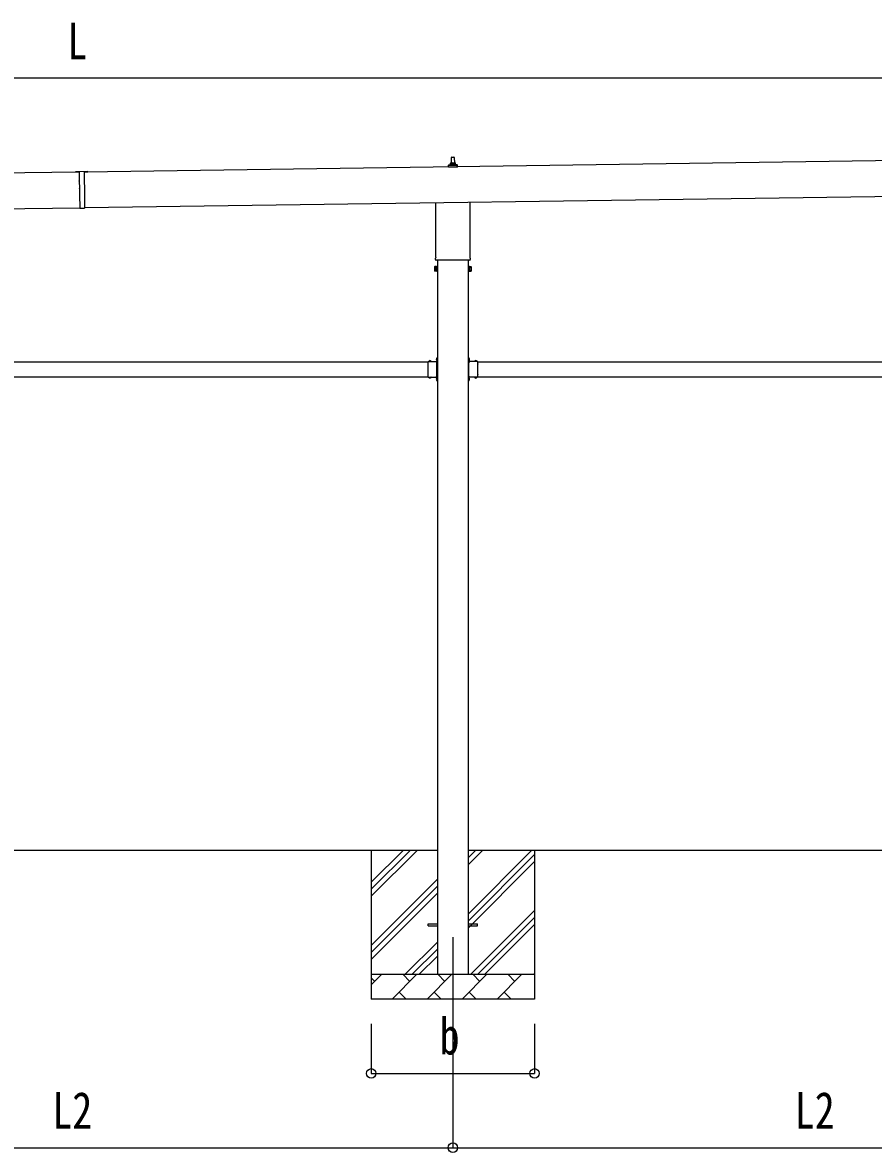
# Model space of a CAD drawing. Units: millimetres, scale not verified. Extents: x -18922 to 18922, y -13365 to 13365.
# Drawn here: x -1590 to 1848, y -7078 to -2516 of the extents above; entities that cross this region are included whole.
import ezdxf
from ezdxf.enums import TextEntityAlignment as Align

# ---------------------------------------------------------------- set-up
doc = ezdxf.new("R2010")
doc.units = ezdxf.units.MM
doc.header["$LTSCALE"] = 50
for name, color, linetype in [('0-4_YKK_12', 2, 'Continuous'), ('0-5_YKK_13', 4, 'Continuous'), ('0-6_YKK_A1', 4, 'Continuous'), ('0-7_YKK_D', 6, 'Continuous')]:
    doc.layers.add(name, color=color, linetype=linetype)
doc.styles.add('ＭＳ ゴシック', font='')
doc.styles.get('ＭＳ ゴシック').set_extended_font_data('MS Gothic')

msp = doc.modelspace()

# ---------------------------------------------------------------- linework, layer by layer
at = {"layer": '0-4_YKK_12'}
msp.add_line((148.69, -6209.12), (148.69, -6709.12), dxfattribs=at)
at = {"layer": '0-5_YKK_13'}
for p, q in [((130.44, -3099.65), (130.44, -3091.94)), ((166.94, -3099.65), (130.44, -3099.65)), ((130.82, -3091.15), (166.56, -3091.15)), ((131.2, -3090.96), (137.93, -3089.33)), ((138.31, -3089.15), (159.07, -3089.15)), ((138.69, -3088.36), (138.69, -3084.15)), ((139.69, -3084.15), (157.69, -3084.15)), ((142.69, -3084.15), (143.42, -3060.62)), ((144.42, -3059.65), (152.96, -3059.65)), ((153.96, -3060.62), (154.69, -3084.15)), ((158.69, -3088.36), (158.69, -3084.15)), ((166.18, -3090.96), (159.45, -3089.33)), ((166.94, -3099.65), (166.94, -3091.94)), ((-1326.38, -3117.59), (-1376.37, -3118.31)), ((-1376.37, -3118.31), (-1376.37, -3118.81)), ((-1376.37, -3118.81), (-1361.37, -3118.59)), ((-1361.38, -3118.09), (-1361.2, -3130.49)), ((-1361.19, -3131.29), (-1360.84, -3155.49)), ((-1341.38, -3117.81), (-1341.2, -3130.2)), ((-1341.37, -3118.31), (-1326.37, -3118.09)), ((-1341.19, -3131), (-1340.84, -3155.2)), ((-1326.38, -3117.59), (-1326.37, -3118.09)), ((-1360.83, -3156.29), (-1360.43, -3184.48)), ((-1360.42, -3185.28), (-1360.07, -3209.48)), ((-1340.83, -3156), (-1340.43, -3184.2)), ((-1340.42, -3185), (-1340.07, -3209.2)), ((-1360.06, -3210.28), (-1359.27, -3265.37)), ((-1340.06, -3210), (-1339.27, -3265.08)), ((-1359.27, -3265.37), (-1339.27, -3265.09)), ((80.39, -3463.64), (80.39, -3242.99)), ((216.99, -3241.03), (216.99, -3463.64)), ((78.69, -3472.41), (78.69, -3466.91)), ((218.69, -3466.91), (218.69, -3472.41)), ((74.69, -3501.91), (75.45, -3500.6)), ((74.69, -3501.91), (74.69, -3518.91)), ((81.69, -3505.5), (75.45, -3505.5)), ((216.63, -3475.91), (80.75, -3475.91)), ((215.69, -3505.5), (221.93, -3505.5)), ((222.69, -3501.91), (221.93, -3500.6)), ((222.69, -3501.91), (222.69, -3518.91)), ((74.69, -3518.91), (75.45, -3520.22)), ((81.69, -3515.32), (75.45, -3515.32)), ((81.69, -3520.22), (75.45, -3520.22)), ((84.19, -3519.61), (81.69, -3519.61)), ((213.19, -3519.61), (215.69, -3519.61)), ((215.69, -3515.32), (221.93, -3515.32)), ((215.69, -3520.22), (221.93, -3520.22)), ((222.69, -3518.91), (221.93, -3520.22)), ((80.49, -3876.12), (86.19, -3876.12)), ((84.59, -3875), (81.93, -3873.67)), ((84.59, -3877.25), (81.93, -3878.57)), ((83.73, -3871.39), (83.89, -3871.39)), ((84.59, -3868.62), (86.19, -3868.62)), ((84.59, -3885.58), (84.59, -3868.62)), ((84.59, -3872.09), (84.59, -3880.16)), ((86.19, -3873.12), (84.59, -3873.12)), ((84.59, -3874.12), (86.19, -3874.12)), ((212.79, -3868.62), (211.19, -3868.62)), ((211.19, -3873.12), (212.79, -3873.12)), ((212.79, -3874.12), (211.19, -3874.12)), ((216.89, -3876.12), (211.19, -3876.12)), ((212.79, -3885.58), (212.79, -3868.62)), ((212.79, -3872.09), (212.79, -3880.16)), ((212.79, -3875), (215.45, -3873.67)), ((212.79, -3877.25), (215.45, -3878.57)), ((213.65, -3871.39), (213.49, -3871.39)), ((48.19, -3894.41), (48.19, -3884.02)), ((48.19, -3884.02), (84.59, -3884.02)), ((48.19, -3936.41), (48.19, -3895.84)), ((51.46, -3883.16), (51.46, -3883.32)), ((52.16, -3884.02), (60.23, -3884.02)), ((55.06, -3884.02), (53.74, -3881.37)), ((57.32, -3884.02), (58.64, -3881.37)), ((60.93, -3883.16), (60.93, -3883.32)), ((84.19, -3885.62), (81.19, -3885.62)), ((83.73, -3880.86), (83.89, -3880.86)), ((84.19, -3894.41), (84.19, -3887.62)), ((84.19, -3936.41), (84.19, -3895.84)), ((84.59, -3878.12), (86.19, -3878.12)), ((86.19, -3879.12), (84.59, -3879.12)), ((212.79, -3878.12), (211.19, -3878.12)), ((211.19, -3879.12), (212.79, -3879.12)), ((249.19, -3884.02), (212.79, -3884.02)), ((213.19, -3885.62), (216.19, -3885.62)), ((213.19, -3894.41), (213.19, -3887.62)), ((213.19, -3936.41), (213.19, -3895.84)), ((213.65, -3880.86), (213.49, -3880.86)), ((236.46, -3883.16), (236.46, -3883.32)), ((245.23, -3884.02), (237.16, -3884.02)), ((240.06, -3884.02), (238.74, -3881.37)), ((242.32, -3884.02), (243.64, -3881.37)), ((245.93, -3883.16), (245.93, -3883.32)), ((249.19, -3894.41), (249.19, -3884.02)), ((249.19, -3936.41), (249.19, -3895.84)), ((48.19, -3948.22), (48.19, -3937.84)), ((48.19, -3948.22), (84.59, -3948.22)), ((51.46, -3949.09), (51.46, -3948.92)), ((52.16, -3948.22), (60.23, -3948.22)), ((55.06, -3948.22), (53.74, -3950.88)), ((57.32, -3948.22), (58.64, -3950.88)), ((60.93, -3949.09), (60.93, -3948.92)), ((81.19, -3946.62), (84.19, -3946.62)), ((84.59, -3955), (81.93, -3953.67)), ((84.59, -3957.25), (81.93, -3958.57)), ((83.73, -3951.39), (83.89, -3951.39)), ((83.73, -3960.86), (83.89, -3960.86)), ((84.19, -3944.62), (84.19, -3937.84)), ((84.59, -3963.62), (84.59, -3946.66)), ((84.59, -3952.09), (84.59, -3960.16)), ((84.59, -3954.12), (86.19, -3954.12)), ((84.59, -3958.12), (86.19, -3958.12)), ((84.59, -3963.62), (86.19, -3963.62)), ((212.79, -3954.12), (211.19, -3954.12)), ((212.79, -3958.12), (211.19, -3958.12)), ((212.79, -3963.62), (211.19, -3963.62)), ((212.79, -3963.62), (212.79, -3946.66)), ((249.19, -3948.22), (212.79, -3948.22)), ((212.79, -3952.09), (212.79, -3960.16)), ((212.79, -3955), (215.45, -3953.67)), ((212.79, -3957.25), (215.45, -3958.57)), ((213.19, -3944.62), (213.19, -3937.84)), ((216.19, -3946.62), (213.19, -3946.62)), ((213.65, -3951.39), (213.49, -3951.39)), ((213.65, -3960.86), (213.49, -3960.86)), ((236.46, -3949.09), (236.46, -3948.92)), ((245.23, -3948.22), (237.16, -3948.22)), ((240.06, -3948.22), (238.74, -3950.88)), ((242.32, -3948.22), (243.64, -3950.88)), ((245.93, -3949.09), (245.93, -3948.92)), ((249.19, -3948.22), (249.19, -3937.84)), ((48.69, -6154.62), (86.19, -6154.62)), ((48.69, -6163.62), (48.69, -6154.62)), ((211.19, -6154.62), (248.69, -6154.62)), ((248.69, -6163.62), (248.69, -6154.62)), ((48.69, -6163.62), (86.19, -6163.62)), ((211.19, -6163.62), (248.69, -6163.62))]:
    msp.add_line(p, q, dxfattribs=at)
for points in [[(81.69, -3520.22), (81.69, -3500.6), (75.45, -3500.6)], [(81.69, -3519.61), (81.69, -3501.21), (84.19, -3501.21)], [(215.69, -3519.61), (215.69, -3501.21), (213.19, -3501.21)], [(215.69, -3520.22), (215.69, -3500.6), (221.93, -3500.6)], [(86.19, -3883.62), (86.19, -3877.62), (86.19, -3874.62), (86.19, -3868.62)], [(211.19, -3883.62), (211.19, -3877.62), (211.19, -3874.62), (211.19, -3868.62)], [(84.19, -3887.62), (81.19, -3887.62), (81.19, -3884.02)], [(213.19, -3887.62), (216.19, -3887.62), (216.19, -3884.02)], [(84.19, -3944.62), (81.19, -3944.62), (81.19, -3948.22)], [(86.19, -3963.62), (86.19, -3957.62), (86.19, -3954.62), (86.19, -3948.62)], [(211.19, -3963.62), (211.19, -3957.62), (211.19, -3954.62), (211.19, -3948.62)], [(213.19, -3944.62), (216.19, -3944.62), (216.19, -3948.22)]]:
    msp.add_lwpolyline(points, dxfattribs=at)
for points in [[(84.19, -3520.91), (84.19, -3499.91), (86.19, -3499.91), (86.19, -3520.91)], [(213.19, -3520.91), (213.19, -3499.91), (211.19, -3499.91), (211.19, -3520.91)]]:
    msp.add_lwpolyline(points, close=True, dxfattribs=at)
for centre, radius, start, end in [((131.44, -3091.94), 1, 103.62699, 180), ((137.69, -3088.36), 1, 283.62699, 0), ((142.78, -3084.78), 4.13, 90, 171.17633), ((139.69, -3085.15), 1, 90, 180), ((144.42, -3060.65), 1, 90, 178.60509), ((152.02, -3084.15), 4.83, 133.60282, 180), ((145.36, -3084.15), 4.83, 0, 46.39718), ((152.96, -3060.65), 1, 1.39491, 90), ((154.6, -3084.78), 4.13, 8.82367, 90), ((157.69, -3085.15), 1, 0, 90), ((159.69, -3088.36), 1, 180, 256.37301), ((165.94, -3091.94), 1, 0, 76.37301), ((-1361.49, -3130.89), 0.5, 307.68835, 53.94855), ((-1340.89, -3130.6), 0.5, 127.68835, 233.94855), ((-1361.14, -3155.89), 0.5, 307.68835, 53.94855), ((-1360.72, -3184.89), 0.5, 307.68835, 53.94855), ((-1340.54, -3155.6), 0.5, 127.68835, 233.94855), ((-1340.12, -3184.59), 0.5, 127.68835, 233.94855), ((-1360.36, -3209.89), 0.5, 307.68835, 53.94855), ((-1339.77, -3209.59), 0.5, 127.68835, 233.94855), ((82.69, -3466.91), 4, 125.09963, 180), ((214.69, -3466.91), 4, 0, 54.90037), ((90.93, -3510.41), 16.24, 162.41205, 197.58795), ((79.04, -3503.05), 4.34, 145.61575, 214.38425), ((82.69, -3472.41), 4, 180, 194.47751), ((82.69, -3472.41), 4, 194.47751, 241.04498), ((214.69, -3472.41), 4, 298.95502, 345.52249), ((214.69, -3472.41), 4, 345.52249, 0), ((206.45, -3510.41), 16.24, 342.41205, 17.58795), ((218.35, -3503.05), 4.34, 325.61575, 34.38425), ((79.04, -3517.77), 4.34, 145.61575, 214.38425), ((218.35, -3517.77), 4.34, 325.61575, 34.38425), ((88.49, -3876.12), 7, 140.87645, 180), ((88.49, -3876.12), 7, 180, 219.12355), ((83.73, -3872.25), 0.862, 90, 140.87645), ((83.89, -3872.09), 0.7, 0, 90), ((213.49, -3872.09), 0.7, 90, 180), ((213.65, -3872.25), 0.862, 39.12355, 90), ((208.89, -3876.12), 7, 0, 39.12355), ((208.89, -3876.12), 7, 320.87645, 0), ((47.49, -3895.12), 1, 314.427, 45.573), ((52.32, -3883.16), 0.862, 129.12355, 180), ((52.16, -3883.32), 0.7, 180, 270), ((56.19, -3887.92), 7, 90, 129.12355), ((56.19, -3887.92), 7, 50.87645, 90), ((60.23, -3883.32), 0.7, 270, 0), ((60.06, -3883.16), 0.862, 0, 50.87645), ((83.73, -3880), 0.862, 219.12355, 270), ((83.89, -3880.16), 0.7, 270, 0), ((84.89, -3895.12), 1, 134.427, 225.573), ((84.19, -3883.62), 2, 270, 0), ((213.19, -3883.62), 2, 180, 270), ((213.49, -3880.16), 0.7, 180, 270), ((212.49, -3895.12), 1, 314.427, 45.573), ((213.65, -3880), 0.862, 270, 320.87645), ((237.32, -3883.16), 0.862, 129.12355, 180), ((237.16, -3883.32), 0.7, 180, 270), ((241.19, -3887.92), 7, 90, 129.12355), ((241.19, -3887.92), 7, 50.87645, 90), ((245.23, -3883.32), 0.7, 270, 0), ((245.06, -3883.16), 0.862, 0, 50.87645), ((249.89, -3895.12), 1, 134.427, 225.573), ((47.49, -3937.12), 1, 314.427, 45.573), ((52.16, -3948.92), 0.7, 90, 180), ((52.32, -3949.09), 0.862, 180, 230.87645), ((56.19, -3944.32), 7, 230.87645, 270), ((56.19, -3944.32), 7, 270, 309.12355), ((60.23, -3948.92), 0.7, 0, 90), ((60.06, -3949.09), 0.862, 309.12355, 0), ((88.49, -3956.12), 7, 140.87645, 180), ((88.49, -3956.12), 7, 180, 219.12355), ((83.73, -3952.25), 0.862, 90, 140.87645), ((83.73, -3960), 0.862, 219.12355, 270), ((84.89, -3937.12), 1, 134.427, 225.573), ((83.89, -3952.09), 0.7, 0, 90), ((83.89, -3960.16), 0.7, 270, 0), ((84.19, -3948.62), 2, 0, 90), ((213.19, -3948.62), 2, 90, 180), ((213.49, -3952.09), 0.7, 90, 180), ((213.49, -3960.16), 0.7, 180, 270), ((212.49, -3937.12), 1, 314.427, 45.573), ((213.65, -3952.25), 0.862, 39.12355, 90), ((213.65, -3960), 0.862, 270, 320.87645), ((208.89, -3956.12), 7, 0, 39.12355), ((208.89, -3956.12), 7, 320.87645, 0), ((237.16, -3948.92), 0.7, 90, 180), ((237.32, -3949.09), 0.862, 180, 230.87645), ((241.19, -3944.32), 7, 230.87645, 270), ((241.19, -3944.32), 7, 270, 309.12355), ((245.23, -3948.92), 0.7, 0, 90), ((245.06, -3949.09), 0.862, 309.12355, 0), ((249.89, -3937.12), 1, 134.427, 225.573)]:
    msp.add_arc(centre, radius, start, end, dxfattribs=at)
at = {"layer": '0-6_YKK_A1'}
for p, q in [((-1341.37, -3118.28), (4035.55, -3041.5)), ((-6748.41, -3195.49), (-1361.37, -3118.57)), ((-1339.3, -3263.27), (4037.62, -3186.45)), ((-6746.34, -3340.51), (-1359.3, -3263.55)), ((86.19, -3475.91), (86.19, -6359.12)), ((211.19, -6359.12), (211.19, -3475.91)), ((-2750.81, -3886.12), (48.19, -3886.12)), ((249.19, -3886.12), (3048.19, -3886.12)), ((-2750.81, -3946.12), (48.19, -3946.12)), ((81.19, -3946.12), (85.69, -3946.12)), ((216.19, -3946.12), (211.69, -3946.12)), ((249.19, -3946.12), (3048.19, -3946.12)), ((86.19, -5859.12), (-2788.81, -5859.12)), ((-181.31, -5859.12), (-181.31, -6459.12)), ((-181.31, -6044.17), (3.74, -5859.12)), ((-181.31, -6015.89), (-24.54, -5859.12)), ((-181.31, -5987.61), (-52.83, -5859.12)), ((3086.19, -5859.12), (211.19, -5859.12)), ((211.19, -6114.22), (466.29, -5859.12)), ((211.19, -5916.23), (268.3, -5859.12)), ((211.19, -5887.95), (240.01, -5859.12)), ((211.19, -6142.51), (478.69, -5875.01)), ((478.69, -5859.12), (478.69, -6459.12)), ((211.19, -6170.79), (478.69, -5903.29)), ((-181.31, -6242.16), (86.19, -5974.66)), ((-181.31, -6270.45), (86.19, -6002.95)), ((-181.31, -6298.73), (86.19, -6031.23)), ((220.85, -6359.12), (478.69, -6101.28)), ((249.13, -6359.12), (478.69, -6129.57)), ((277.42, -6359.12), (478.69, -6157.85)), ((-43.71, -6359.12), (86.19, -6229.22)), ((-15.43, -6359.12), (86.19, -6257.51)), ((12.86, -6359.12), (86.19, -6285.79)), ((-181.31, -6359.12), (478.69, -6359.12)), ((-181.31, -6402.02), (-138.42, -6359.12)), ((-166.97, -6387.68), (-181.31, -6373.34)), ((-97, -6459.12), (3, -6359.12)), ((-25.55, -6387.68), (-54.1, -6359.12)), ((44.43, -6459.12), (144.43, -6359.12)), ((115.87, -6387.68), (87.32, -6359.12)), ((185.85, -6459.12), (285.85, -6359.12)), ((257.29, -6387.68), (228.74, -6359.12)), ((327.27, -6459.12), (427.27, -6359.12)), ((398.72, -6387.68), (370.16, -6359.12)), ((475.41, -6359.12), (478.69, -6355.84)), ((-68.44, -6430.57), (-39.89, -6459.12)), ((72.98, -6430.57), (101.53, -6459.12)), ((214.4, -6430.57), (242.95, -6459.12)), ((355.82, -6430.57), (384.38, -6459.12)), ((478.69, -6459.12), (-181.31, -6459.12))]:
    msp.add_line(p, q, dxfattribs=at)
for points in [[(81.19, -3886.12), (85.69, -3886.12), (85.69, -3946.12)], [(216.19, -3886.12), (211.69, -3886.12), (211.69, -3946.12)]]:
    msp.add_lwpolyline(points, dxfattribs=at)
at = {"layer": '0-7_YKK_D'}
for p, q in [((3830.12, -2741.02), (-6540.9, -2741.02)), ((-181.31, -6559.12), (-181.31, -6760.12)), ((148.69, -6559.12), (148.69, -7060.12)), ((148.69, -6559.12), (148.69, -7060.12)), ((478.69, -6559.12), (478.69, -6760.12)), ((-181.31, -6759.12), (478.69, -6759.12)), ((-2851.31, -7059.12), (148.69, -7059.12)), ((148.69, -7059.12), (3148.69, -7059.12))]:
    msp.add_line(p, q, dxfattribs=at)
for centre in [(-181.31, -6759.12), (478.69, -6759.12), (148.69, -7059.12), (148.69, -7059.12)]:
    msp.add_circle(centre, 19.12, dxfattribs=at)

# ---------------------------------------------------------------- texts
at = {"layer": '0-7_YKK_D', "style": 'ＭＳ ゴシック', "width": 0.8}
for s, p in [('L', (-1409.39, -2709.02)), ('b', (94.69, -6727.12)), ('L2', (-1470.11, -7027.12)), ('L2', (1529.89, -7027.12))]:
    msp.add_text(s, height=148.5, dxfattribs=at).set_placement(p, align=Align.BOTTOM_LEFT)

doc.saveas('drawing.dxf')
